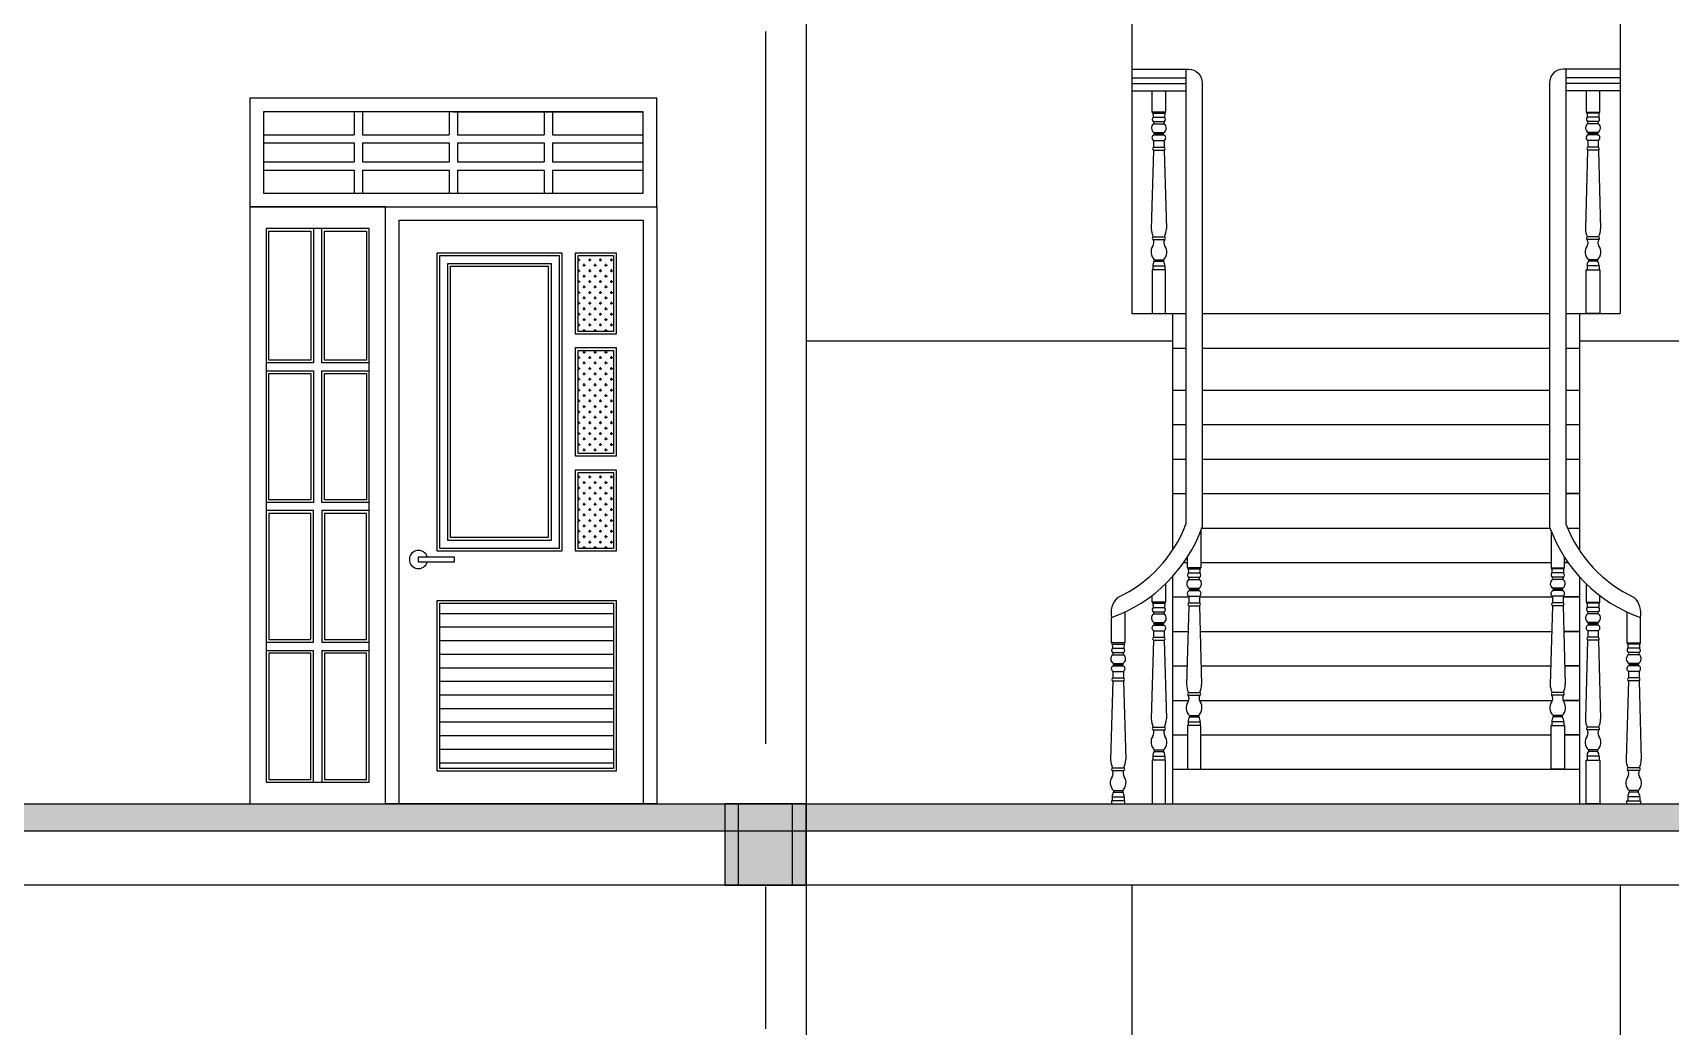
# Model space of a CAD drawing. Header units: inches. Extents: x 452443 to 881249, y 975131 to 1198310.
# Drawn here: x 707962 to 713997, y 1043291 to 1046951 of the extents above; entities that cross this region are included whole.
import ezdxf

# ---------------------------------------------------------------- set-up
doc = ezdxf.new("R2010")
doc.units = ezdxf.units.IN
doc.header["$LTSCALE"] = 3.5
doc.header["$MEASUREMENT"] = 0
doc.linetypes.add('CENTER', pattern=[2, 1.25, -0.25, 0.25, -0.25])
for name, color, linetype in [('cot', 1, 'Continuous'), ('CUA', 4, 'Continuous'), ('HA', 8, 'Continuous'), ('hatch', 4, 'Continuous'), ('NCUAMANH', 32, 'Continuous'), ('Net thay', 140, 'Continuous'), ('Netthay_126', 126, 'Continuous'), ('thuocdo', 3, 'Continuous'), ('Truc', 252, 'Continuous')]:
    doc.layers.add(name, color=color, linetype=linetype)

# ---------------------------------------------------------------- blocks, each defined once
blk = doc.blocks.new('cuadi1500x2600')
at = {"layer": 'CUA'}
h = blk.add_hatch(dxfattribs=at)
h.set_pattern_fill('ANSI31', color=256, scale=400, angle=315, style=0)
h.set_pattern_definition([(0, (375391.19, 832311.767), (2e-14, 50), [])])
h.paths.add_polyline_path([(700, 739.1), (700, 130), (1340, 130), (1340, 739.1)])
at = {"layer": 'hatch'}
h = blk.add_hatch(dxfattribs=at)
h.set_pattern_fill('CROSS', color=256, scale=80, style=0)
h.set_pattern_definition([(0, (396849.858, 818514.514), (20, 20), [10, -30]), (90, (396854.858, 818509.514), (-20, 20), [10, -30])])
h.paths.add_polyline_path([(1340, 1290.5), (1210, 1290.5), (1210, 1670.5), (1340, 1670.5)])
h.paths.add_polyline_path([(1340, 2020.5), (1210, 2020.5), (1210, 1740.5), (1340, 1740.5)])
h.paths.add_polyline_path([(1210, 940.5), (1340, 940.5), (1340, 1220.5), (1210, 1220.5)])
at = {"layer": 'CUA'}
for p, q in [((50, 2465), (385, 2465)), ((50, 2435), (385, 2435)), ((415, 2465), (735, 2465)), ((415, 2435), (735, 2435)), ((765, 2465), (1085, 2465)), ((765, 2435), (1085, 2435)), ((1115, 2465), (1450, 2465)), ((1115, 2435), (1450, 2435)), ((50, 2365), (385, 2365)), ((415, 2365), (735, 2365)), ((765, 2365), (1085, 2365)), ((1115, 2365), (1450, 2365)), ((50, 2335), (385, 2335)), ((415, 2335), (735, 2335)), ((765, 2335), (1085, 2335)), ((1115, 2335), (1450, 2335))]:
    blk.add_line(p, q, dxfattribs=at)
for points in [[(0, 2200), (1500, 2200), (1500, 2600), (0, 2600)], [(50, 2250), (1450, 2250), (1450, 2550), (50, 2550)], [(1500, 0), (500, 0), (500, 2200), (1500, 2200)], [(1450, 0), (550, 0), (550, 2150), (1450, 2150)], [(1150, 930.5), (690, 930.5), (690, 2030.5), (1150, 2030.5)], [(1350, 1730.5), (1200, 1730.5), (1200, 2030.5), (1350, 2030.5)], [(1350, 1280.5), (1200, 1280.5), (1200, 1680.5), (1350, 1680.5)], [(1350, 930.5), (1200, 930.5), (1200, 1230.5), (1350, 1230.5)], [(621.6, 909.8), (753.3, 909.8), (753.3, 890.2), (621.6, 890.2)], [(621.6, 909.8), (753.3, 909.8), (753.3, 890.2), (621.6, 890.2)], [(1350, 120), (690, 120), (690, 749.1), (1350, 749.1)]]:
    blk.add_lwpolyline(points, close=True, dxfattribs=at)
for points in [[(750, 2550), (50, 2550)], [(385, 2550), (385, 2465)], [(415, 2550), (415, 2465)], [(735, 2550), (735, 2465)], [(750, 2550), (1450, 2550)], [(765, 2550), (765, 2465)], [(1085, 2550), (1085, 2465)], [(1115, 2550), (1115, 2465)], [(385, 2435), (385, 2365)], [(415, 2435), (415, 2365)], [(735, 2435), (735, 2365)], [(765, 2435), (765, 2365)], [(1085, 2435), (1085, 2365)], [(1115, 2435), (1115, 2365)], [(385, 2335), (385, 2250)], [(415, 2335), (415, 2250)], [(735, 2335), (735, 2250)], [(765, 2335), (765, 2250)], [(1085, 2335), (1085, 2250)], [(1115, 2335), (1115, 2250)]]:
    blk.add_lwpolyline(points, dxfattribs=at)
blk.add_arc((621.6, 900), 33.7, 16.91721, 343.08279, dxfattribs=at)
blk.add_arc((621.6, 900), 33.7, 16.91721, 343.08279, dxfattribs=at)
at = {"layer": 'HA', "ltscale": 50}
for points in [[(1140, 940.5), (700, 940.5), (700, 2020.5), (1140, 2020.5)], [(1340, 1740.5), (1210, 1740.5), (1210, 2020.5), (1340, 2020.5)], [(1110, 970.5), (730, 970.5), (730, 1990.5), (1110, 1990.5)], [(1100, 980.5), (740, 980.5), (740, 1980.5), (1100, 1980.5)], [(1340, 1290.5), (1210, 1290.5), (1210, 1670.5), (1340, 1670.5)], [(1340, 940.5), (1210, 940.5), (1210, 1220.5), (1340, 1220.5)], [(1340, 130), (700, 130), (700, 739.1), (1340, 739.1)]]:
    blk.add_lwpolyline(points, close=True, dxfattribs=at)
at = {"layer": 'hatch'}
for p, q in [((501.1, 2200), (1.1, 2200)), ((440, 2120), (60, 2120)), ((60, 595), (235, 595)), ((60, 565), (235, 565)), ((265, 595), (440, 595)), ((265, 565), (440, 565))]:
    blk.add_line(p, q, dxfattribs=at)
for points in [[(0, 2200), (1500, 2200)], [(0, 2200), (0, 0), (500, 0), (500, 2200)], [(60, 2120), (60, 80), (440, 80), (440, 2120)], [(235, 2120), (235, 1625), (60, 1625)], [(440, 1625), (265, 1625), (265, 2120)], [(70, 2110), (225, 2110), (225, 1635), (70, 1635), (70, 2110)], [(430, 1635), (275, 1635), (275, 2110), (430, 2110), (430, 1635)], [(60, 1595), (235, 1595), (235, 1110), (60, 1110)], [(70, 1585), (225, 1585), (225, 1120), (70, 1120), (70, 1585)], [(440, 1110), (265, 1110), (265, 1595), (440, 1595)], [(430, 1120), (275, 1120), (275, 1585), (430, 1585), (430, 1120)], [(235, 595), (235, 1080), (60, 1080)], [(225, 605), (225, 1070), (70, 1070), (70, 605), (225, 605)], [(440, 1080), (265, 1080), (265, 595)], [(430, 1070), (275, 1070), (275, 605), (430, 605), (430, 1070)], [(225, 90), (225, 555), (70, 555), (70, 90), (225, 90)], [(235, 80), (235, 565)], [(265, 565), (265, 80)], [(430, 555), (275, 555), (275, 90), (430, 90), (430, 555)]]:
    blk.add_lwpolyline(points, dxfattribs=at)

msp = doc.modelspace()

# ---------------------------------------------------------------- hatches: boundary and pattern name
at = {"layer": 'cot'}
h = msp.add_hatch(color=256, dxfattribs=at)
h.dxf.hatch_style = 1
h.paths.add_polyline_path([(706262.3, 1044110.4), (702062.3, 1044110.4), (702062.3, 1044010.4), (706262.3, 1044010.4)])
h.paths.add_polyline_path([(710562.3, 1044110.4), (706262.3, 1044110.4), (706262.3, 1044010.4), (710562.3, 1044010.4)])
h.paths.add_polyline_path([(715062.3, 1044110.4), (710762.3, 1044110.4), (710762.3, 1044010.4), (715062.3, 1044010.4)])
h.paths.add_polyline_path([(719562.3, 1044110.4), (715262.3, 1044110.4), (715262.3, 1044010.4), (719562.3, 1044010.4)])
h.paths.add_polyline_path([(723562.3, 1044110.4), (719562.3, 1044110.4), (719562.3, 1044010.4), (723562.3, 1044010.4)])
h.paths.add_polyline_path([(698662.3, 1044110.4), (698662.3, 1044010.4), (702062.3, 1044010.4), (702062.3, 1044110.4)])
h.paths.add_polyline_path([(727162.3, 1044010.4), (727162.3, 1044110.4), (723562.3, 1044110.4), (723562.3, 1044010.4)])
h = msp.add_hatch(color=256, dxfattribs=at)
h.dxf.hatch_style = 1
h.paths.add_polyline_path([(710812.3, 1044110.4), (710512.3, 1044110.4), (710512.3, 1043810.4), (710812.3, 1043810.4)])
h = msp.add_hatch(color=256, dxfattribs=at)
h.dxf.hatch_style = 1
h.paths.add_polyline_path([(710762.3, 1044110.4), (710562.3, 1044110.4), (710562.3, 1043810.4), (710762.3, 1043810.4)])
h = msp.add_hatch(color=256, dxfattribs=at)
h.dxf.hatch_style = 1
h.paths.add_polyline_path([(710762.3, 1044110.4), (710562.3, 1044110.4), (710562.3, 1043810.4), (710762.3, 1043810.4)])
h = msp.add_hatch(color=256, dxfattribs=at)
h.dxf.hatch_style = 1
h.paths.add_polyline_path([(710762.3, 1044110.4), (710562.3, 1044110.4), (710562.3, 1043810.4), (710762.3, 1043810.4)])

# ---------------------------------------------------------------- linework, layer by layer
for points in [[(698862.3, 1044110.4), (726962.3, 1044110.4)], [(698862.3, 1044010.4), (726962.3, 1044010.4)]]:
    msp.add_lwpolyline(points, dxfattribs=at)
for points in [[(710512.3, 1043810.4), (710812.3, 1043810.4), (710812.3, 1044110.4), (710512.3, 1044110.4)], [(710562.3, 1043810.4), (710762.3, 1043810.4), (710762.3, 1044110.4), (710562.3, 1044110.4)], [(710562.3, 1043810.4), (710762.3, 1043810.4), (710762.3, 1044110.4), (710562.3, 1044110.4)], [(710562.3, 1043810.4), (710762.3, 1043810.4), (710762.3, 1044110.4), (710562.3, 1044110.4)]]:
    msp.add_lwpolyline(points, close=True, dxfattribs=at)
at = {"layer": 'hatch'}
for points in [[(712012.3, 1046784.7), (712212.3, 1046784.7)], [(713812.3, 1046784.7), (713612.3, 1046784.7)], [(712012.3, 1046763.7), (712212.3, 1046763.7)], [(713812.3, 1046763.7), (713612.3, 1046763.7)]]:
    msp.add_lwpolyline(points, dxfattribs=at)
at = {"layer": 'NCUAMANH'}
for p, q in [((712090.7, 1046654.9), (712091, 1046639.8)), ((712090.7, 1046654.9), (712133.9, 1046654.9)), ((712133.9, 1046654.9), (712133.7, 1046639.8)), ((713690.7, 1046654.9), (713691, 1046639.8)), ((713733.9, 1046654.9), (713690.7, 1046654.9)), ((713733.9, 1046654.9), (713733.7, 1046639.8)), ((712091, 1046639.8), (712133.7, 1046639.8)), ((712091.8, 1046623.8), (712132.9, 1046623.8)), ((712092.1, 1046615.6), (712132.6, 1046615.6)), ((713733.7, 1046639.8), (713691, 1046639.8)), ((713732.9, 1046623.8), (713691.8, 1046623.8)), ((713732.6, 1046615.6), (713692.1, 1046615.6)), ((712092.9, 1046554), (712131.8, 1046554)), ((712092.9, 1046554), (712092.9, 1046530)), ((712092.9, 1046530), (712131.8, 1046530)), ((712093.9, 1046574.9), (712130.7, 1046574.9)), ((712094.6, 1046583.8), (712130.1, 1046583.8)), ((712095.1, 1046579.8), (712129.5, 1046579.8)), ((712131.8, 1046554), (712131.8, 1046530)), ((713731.8, 1046554), (713692.9, 1046554)), ((713692.9, 1046554), (713692.9, 1046530)), ((713731.8, 1046530), (713692.9, 1046530)), ((713730.7, 1046574.9), (713693.9, 1046574.9)), ((713730.1, 1046583.8), (713694.6, 1046583.8)), ((713729.5, 1046579.8), (713695.1, 1046579.8)), ((713731.8, 1046554), (713731.8, 1046530)), ((712092.6, 1046518.9), (712084.6, 1046229.2)), ((712092.6, 1046518.9), (712132.1, 1046518.9)), ((712132.1, 1046518.9), (712140.1, 1046229.2)), ((713692.6, 1046518.9), (713684.6, 1046229.2)), ((713732.1, 1046518.9), (713692.6, 1046518.9)), ((713732.1, 1046518.9), (713740.1, 1046229.2)), ((712090.9, 1046189.4), (712133.8, 1046189.4)), ((712091.6, 1046199.2), (712133.1, 1046199.2)), ((713733.8, 1046189.4), (713690.9, 1046189.4)), ((713733.1, 1046199.2), (713691.6, 1046199.2)), ((712095.6, 1046114.7), (712095.6, 1046109.5)), ((712095.6, 1046114.7), (712129.1, 1046114.7)), ((712095.6, 1046109.5), (712129.1, 1046109.5)), ((712129.1, 1046114.7), (712129.1, 1046109.5)), ((713695.6, 1046114.7), (713695.6, 1046109.5)), ((713729.1, 1046114.7), (713695.6, 1046114.7)), ((713729.1, 1046109.5), (713695.6, 1046109.5)), ((713729.1, 1046114.7), (713729.1, 1046109.5)), ((712090.2, 1046091.8), (712090.2, 1046077.3)), ((712090.2, 1046091.8), (712134.5, 1046091.8)), ((712134.5, 1046091.8), (712134.5, 1046077.3)), ((713690.2, 1046091.8), (713690.2, 1046077.3)), ((713734.5, 1046091.8), (713690.2, 1046091.8)), ((713734.5, 1046091.8), (713734.5, 1046077.3)), ((712220.7, 1044975.9), (712221, 1044960.8)), ((712220.7, 1044975.9), (712263.9, 1044975.9)), ((712221, 1044960.8), (712263.7, 1044960.8)), ((712263.9, 1044975.9), (712263.7, 1044960.8)), ((713560.7, 1044975.9), (713561, 1044960.8)), ((713603.9, 1044975.9), (713560.7, 1044975.9)), ((713603.7, 1044960.8), (713561, 1044960.8)), ((713603.9, 1044975.9), (713603.7, 1044960.8)), ((712221.8, 1044944.8), (712262.9, 1044944.8)), ((712222.1, 1044936.6), (712262.6, 1044936.6)), ((712224.6, 1044904.8), (712260.1, 1044904.8)), ((712225.1, 1044900.8), (712259.5, 1044900.8)), ((713602.9, 1044944.8), (713561.8, 1044944.8)), ((713602.6, 1044936.6), (713562.1, 1044936.6)), ((713600.1, 1044904.8), (713564.6, 1044904.8)), ((713599.5, 1044900.8), (713565.1, 1044900.8)), ((712090.7, 1044848.9), (712091, 1044833.8)), ((712090.7, 1044848.9), (712133.9, 1044848.9)), ((712133.9, 1044848.9), (712133.7, 1044833.8)), ((712222.6, 1044839.9), (712214.6, 1044550.2)), ((712222.6, 1044839.9), (712262.1, 1044839.9)), ((712222.9, 1044875), (712261.8, 1044875)), ((712222.9, 1044875), (712222.9, 1044851)), ((712222.9, 1044851), (712261.8, 1044851)), ((712223.9, 1044895.9), (712260.7, 1044895.9)), ((712261.8, 1044875), (712261.8, 1044851)), ((712262.1, 1044839.9), (712270.1, 1044550.2)), ((713562.6, 1044839.9), (713554.6, 1044550.2)), ((713602.1, 1044839.9), (713562.6, 1044839.9)), ((713601.8, 1044875), (713562.9, 1044875)), ((713562.9, 1044875), (713562.9, 1044851)), ((713601.8, 1044851), (713562.9, 1044851)), ((713600.7, 1044895.9), (713563.9, 1044895.9)), ((713601.8, 1044875), (713601.8, 1044851)), ((713602.1, 1044839.9), (713610.1, 1044550.2)), ((713690.7, 1044848.9), (713691, 1044833.8)), ((713733.9, 1044848.9), (713690.7, 1044848.9)), ((713733.9, 1044848.9), (713733.7, 1044833.8)), ((712091, 1044833.8), (712133.7, 1044833.8)), ((712091.8, 1044817.8), (712132.9, 1044817.8)), ((712092.1, 1044809.6), (712132.6, 1044809.6)), ((712094.6, 1044777.8), (712130.1, 1044777.8)), ((713733.7, 1044833.8), (713691, 1044833.8)), ((713732.9, 1044817.8), (713691.8, 1044817.8)), ((713732.6, 1044809.6), (713692.1, 1044809.6)), ((713730.1, 1044777.8), (713694.6, 1044777.8)), ((712092.9, 1044748), (712131.8, 1044748)), ((712092.9, 1044748), (712092.9, 1044724)), ((712092.9, 1044724), (712131.8, 1044724)), ((712093.9, 1044768.9), (712130.7, 1044768.9)), ((712095.1, 1044773.8), (712129.5, 1044773.8)), ((712131.8, 1044748), (712131.8, 1044724)), ((713731.8, 1044748), (713692.9, 1044748)), ((713692.9, 1044748), (713692.9, 1044724)), ((713731.8, 1044724), (713692.9, 1044724)), ((713730.7, 1044768.9), (713693.9, 1044768.9)), ((713729.5, 1044773.8), (713695.1, 1044773.8)), ((713731.8, 1044748), (713731.8, 1044724)), ((711940.7, 1044698.9), (711941, 1044683.8)), ((711940.7, 1044698.9), (711983.9, 1044698.9)), ((711941, 1044683.8), (711983.7, 1044683.8)), ((711941.8, 1044667.8), (711982.9, 1044667.8)), ((711942.1, 1044659.6), (711982.6, 1044659.6)), ((711983.9, 1044698.9), (711983.7, 1044683.8)), ((712092.6, 1044712.9), (712084.6, 1044423.2)), ((712092.6, 1044712.9), (712132.1, 1044712.9)), ((712132.1, 1044712.9), (712140.1, 1044423.2)), ((713692.6, 1044712.9), (713684.6, 1044423.2)), ((713732.1, 1044712.9), (713692.6, 1044712.9)), ((713732.1, 1044712.9), (713740.1, 1044423.2)), ((713840.7, 1044698.9), (713841, 1044683.8)), ((713883.9, 1044698.9), (713840.7, 1044698.9)), ((713883.7, 1044683.8), (713841, 1044683.8)), ((713882.9, 1044667.8), (713841.8, 1044667.8)), ((713882.6, 1044659.6), (713842.1, 1044659.6)), ((713883.9, 1044698.9), (713883.7, 1044683.8)), ((711942.9, 1044598), (711981.8, 1044598)), ((711942.9, 1044598), (711942.9, 1044574)), ((711943.9, 1044618.9), (711980.7, 1044618.9)), ((711944.6, 1044627.8), (711980.1, 1044627.8)), ((711945.1, 1044623.8), (711979.5, 1044623.8)), ((711981.8, 1044598), (711981.8, 1044574)), ((713881.8, 1044598), (713842.9, 1044598)), ((713842.9, 1044598), (713842.9, 1044574)), ((713880.7, 1044618.9), (713843.9, 1044618.9)), ((713880.1, 1044627.8), (713844.6, 1044627.8)), ((713879.5, 1044623.8), (713845.1, 1044623.8)), ((713881.8, 1044598), (713881.8, 1044574)), ((711942.6, 1044562.9), (711934.6, 1044273.2)), ((711942.6, 1044562.9), (711982.1, 1044562.9)), ((711942.9, 1044574), (711981.8, 1044574)), ((711982.1, 1044562.9), (711990.1, 1044273.2)), ((713842.6, 1044562.9), (713834.6, 1044273.2)), ((713882.1, 1044562.9), (713842.6, 1044562.9)), ((713881.8, 1044574), (713842.9, 1044574)), ((713882.1, 1044562.9), (713890.1, 1044273.2)), ((712220.9, 1044510.4), (712263.8, 1044510.4)), ((712221.6, 1044520.2), (712263.1, 1044520.2)), ((713603.8, 1044510.4), (713560.9, 1044510.4)), ((713603.1, 1044520.2), (713561.6, 1044520.2)), ((712225.6, 1044435.7), (712225.6, 1044430.5)), ((712225.6, 1044435.7), (712259.1, 1044435.7)), ((712225.6, 1044430.5), (712259.1, 1044430.5)), ((712259.1, 1044435.7), (712259.1, 1044430.5)), ((713565.6, 1044435.7), (713565.6, 1044430.5)), ((713599.1, 1044435.7), (713565.6, 1044435.7)), ((713599.1, 1044430.5), (713565.6, 1044430.5)), ((713599.1, 1044435.7), (713599.1, 1044430.5)), ((712090.9, 1044383.4), (712133.8, 1044383.4)), ((712091.6, 1044393.2), (712133.1, 1044393.2)), ((712220.2, 1044412.8), (712220.2, 1044398.3)), ((712220.2, 1044412.8), (712264.5, 1044412.8)), ((712264.5, 1044412.8), (712264.5, 1044398.3)), ((713560.2, 1044412.8), (713560.2, 1044398.3)), ((713604.5, 1044412.8), (713560.2, 1044412.8)), ((713604.5, 1044412.8), (713604.5, 1044398.3)), ((713733.8, 1044383.4), (713690.9, 1044383.4)), ((713733.1, 1044393.2), (713691.6, 1044393.2)), ((712095.6, 1044308.7), (712095.6, 1044303.5)), ((712095.6, 1044308.7), (712129.1, 1044308.7)), ((712095.6, 1044303.5), (712129.1, 1044303.5)), ((712129.1, 1044308.7), (712129.1, 1044303.5)), ((713695.6, 1044308.7), (713695.6, 1044303.5)), ((713729.1, 1044308.7), (713695.6, 1044308.7)), ((713729.1, 1044303.5), (713695.6, 1044303.5)), ((713729.1, 1044308.7), (713729.1, 1044303.5)), ((711940.9, 1044233.4), (711983.8, 1044233.4)), ((711941.6, 1044243.2), (711983.1, 1044243.2)), ((712090.2, 1044285.8), (712090.2, 1044271.3)), ((712090.2, 1044285.8), (712134.5, 1044285.8)), ((712134.5, 1044285.8), (712134.5, 1044271.3)), ((713690.2, 1044285.8), (713690.2, 1044271.3)), ((713734.5, 1044285.8), (713690.2, 1044285.8)), ((713734.5, 1044285.8), (713734.5, 1044271.3)), ((713883.8, 1044233.4), (713840.9, 1044233.4)), ((713883.1, 1044243.2), (713841.6, 1044243.2)), ((711940.2, 1044135.8), (711940.2, 1044121.3)), ((711940.2, 1044135.8), (711984.5, 1044135.8)), ((711945.6, 1044158.7), (711945.6, 1044153.5)), ((711945.6, 1044158.7), (711979.1, 1044158.7)), ((711945.6, 1044153.5), (711979.1, 1044153.5)), ((711979.1, 1044158.7), (711979.1, 1044153.5)), ((711984.5, 1044135.8), (711984.5, 1044121.3)), ((713840.2, 1044135.8), (713840.2, 1044121.3)), ((713884.5, 1044135.8), (713840.2, 1044135.8)), ((713845.6, 1044158.7), (713845.6, 1044153.5)), ((713879.1, 1044158.7), (713845.6, 1044158.7)), ((713879.1, 1044153.5), (713845.6, 1044153.5)), ((713879.1, 1044158.7), (713879.1, 1044153.5)), ((713884.5, 1044135.8), (713884.5, 1044121.3))]:
    msp.add_line(p, q, dxfattribs=at)
for points in [[(712137.1, 1046736.7), (712137.1, 1046658.8), (712087.5, 1046658.8), (712087.5, 1046736.7)], [(713687.5, 1046736.7), (713687.5, 1046658.8), (713737.1, 1046658.8), (713737.1, 1046736.7)], [(712267.1, 1045115.9), (712267.1, 1044979.8), (712217.5, 1044979.8), (712217.5, 1045019)], [(713557.5, 1045115.9), (713557.5, 1044979.8), (713607.1, 1044979.8), (713607.1, 1045019)], [(712137.1, 1044920.7), (712137.1, 1044852.8), (712087.5, 1044852.8), (712087.5, 1044878)], [(713687.5, 1044920.7), (713687.5, 1044852.8), (713737.1, 1044852.8), (713737.1, 1044878)], [(711987.1, 1044816.9), (711987.1, 1044702.8), (711937.5, 1044702.8), (711937.5, 1044796.4)], [(713837.5, 1044816.9), (713837.5, 1044702.8), (713887.1, 1044702.8), (713887.1, 1044796.4)], [(711987.1, 1044110.4), (711987.1, 1044121.3), (711937.5, 1044121.3), (711937.5, 1044110.4)], [(713837.5, 1044110.4), (713837.5, 1044121.3), (713887.1, 1044121.3), (713887.1, 1044110.4)]]:
    msp.add_lwpolyline(points, dxfattribs=at)
for points in [[(712087.5, 1045916.4), (712137.1, 1045916.4), (712137.1, 1046077.3), (712087.5, 1046077.3)], [(713737.1, 1045916.4), (713687.5, 1045916.4), (713687.5, 1046077.3), (713737.1, 1046077.3)], [(712217.5, 1044237.4), (712267.1, 1044237.4), (712267.1, 1044398.3), (712217.5, 1044398.3)], [(713607.1, 1044237.4), (713557.5, 1044237.4), (713557.5, 1044398.3), (713607.1, 1044398.3)], [(712087.5, 1044110.4), (712137.1, 1044110.4), (712137.1, 1044271.3), (712087.5, 1044271.3)], [(713737.1, 1044110.4), (713687.5, 1044110.4), (713687.5, 1044271.3), (713737.1, 1044271.3)]]:
    msp.add_lwpolyline(points, close=True, dxfattribs=at)
for centre, radius, start, end in [((712092.5, 1046659.5), 4.97, 188.93649, 249.76306), ((712132.2, 1046659.5), 4.97, 290.23694, 351.06351), ((713692.5, 1046659.5), 4.97, 188.93649, 249.76306), ((713732.2, 1046659.5), 4.97, 290.23694, 351.06351), ((712104.1, 1046600.6), 19.2, 128.57165, 240.3294), ((712098.9, 1046632.2), 11, 136.21467, 229.58117), ((712088.9, 1046619.6), 5.12, 308.7531, 55.49778), ((712120.6, 1046600.6), 19.2, 299.6706, 51.42835), ((712135.8, 1046619.6), 5.12, 124.50222, 231.2469), ((712125.8, 1046632.2), 11, 310.41883, 43.78533), ((713704.1, 1046600.6), 19.2, 128.57165, 240.3294), ((713698.9, 1046632.2), 11, 136.21467, 229.58117), ((713688.9, 1046619.6), 5.12, 308.7531, 55.49778), ((713720.6, 1046600.6), 19.2, 299.6706, 51.42835), ((713735.8, 1046619.6), 5.12, 124.50222, 231.2469), ((713725.8, 1046632.2), 11, 310.41883, 43.78533), ((712098.7, 1046564.2), 11.7, 113.97115, 240.33211), ((712095.7, 1046524.3), 6.3, 116.50283, 240.57448), ((712096.3, 1046582), 2.5, 132.81655, 242.95653), ((712093.9, 1046577.5), 2.59, 270.37537, 61.97253), ((712130.8, 1046577.5), 2.59, 118.02747, 269.62463), ((712128.4, 1046582), 2.5, 297.04347, 47.18345), ((712126, 1046564.2), 11.7, 299.66789, 66.02885), ((712129, 1046524.3), 6.3, 299.42552, 63.49717), ((713698.7, 1046564.2), 11.7, 113.97115, 240.33211), ((713695.7, 1046524.3), 6.3, 116.50283, 240.57448), ((713696.3, 1046582), 2.5, 132.81655, 242.95653), ((713693.9, 1046577.5), 2.59, 270.37537, 61.97253), ((713730.8, 1046577.5), 2.59, 118.02747, 269.62463), ((713728.4, 1046582), 2.5, 297.04347, 47.18345), ((713726, 1046564.2), 11.7, 299.66789, 66.02885), ((713729, 1046524.3), 6.3, 299.42552, 63.49717), ((712148.9, 1046228.4), 64.3, 179.30204, 206.99747), ((712075.8, 1046228.4), 64.3, 333.00253, 0.69796), ((713748.9, 1046228.4), 64.3, 179.30204, 206.99747), ((713675.8, 1046228.4), 64.3, 333.00253, 0.69796), ((712122.5, 1046143.3), 39.2, 144.84953, 226.71282), ((712093.7, 1046194.1), 5.5, 112.16275, 239.31337), ((712072.4, 1046177.9), 21.7, 326.10749, 31.84309), ((712102.2, 1046143.3), 39.2, 313.28718, 35.15047), ((712152.2, 1046177.9), 21.7, 148.15691, 213.89251), ((712131, 1046194.1), 5.5, 300.68663, 67.83725), ((713722.5, 1046143.3), 39.2, 144.84953, 226.71282), ((713693.7, 1046194.1), 5.5, 112.16275, 239.31337), ((713672.4, 1046177.9), 21.7, 326.10749, 31.84309), ((713702.2, 1046143.3), 39.2, 313.28718, 35.15047), ((713752.2, 1046177.9), 21.7, 148.15691, 213.89251), ((713731, 1046194.1), 5.5, 300.68663, 67.83725), ((712117.7, 1046093), 27.6, 143.31082, 182.37768), ((712106.9, 1046093), 27.6, 357.62232, 36.68918), ((713717.7, 1046093), 27.6, 143.31082, 182.37768), ((713706.9, 1046093), 27.6, 357.62232, 36.68918), ((712222.5, 1044980.5), 4.97, 188.93649, 249.76306), ((712228.9, 1044953.2), 11, 136.21467, 229.58117), ((712255.8, 1044953.2), 11, 310.41883, 43.78533), ((712262.2, 1044980.5), 4.97, 290.23694, 351.06351), ((713562.5, 1044980.5), 4.97, 188.93649, 249.76306), ((713568.9, 1044953.2), 11, 136.21467, 229.58117), ((713595.8, 1044953.2), 11, 310.41883, 43.78533), ((713602.2, 1044980.5), 4.97, 290.23694, 351.06351), ((712234.1, 1044921.6), 19.2, 128.57165, 240.3294), ((712218.9, 1044940.6), 5.12, 308.7531, 55.49778), ((712226.3, 1044903), 2.5, 132.81655, 242.95653), ((712223.9, 1044898.5), 2.59, 270.37537, 61.97253), ((712260.8, 1044898.5), 2.59, 118.02747, 269.62463), ((712258.4, 1044903), 2.5, 297.04347, 47.18345), ((712250.6, 1044921.6), 19.2, 299.6706, 51.42835), ((712265.8, 1044940.6), 5.12, 124.50222, 231.2469), ((713574.1, 1044921.6), 19.2, 128.57165, 240.3294), ((713558.9, 1044940.6), 5.12, 308.7531, 55.49778), ((713566.3, 1044903), 2.5, 132.81655, 242.95653), ((713563.9, 1044898.5), 2.59, 270.37537, 61.97253), ((713600.8, 1044898.5), 2.59, 118.02747, 269.62463), ((713598.4, 1044903), 2.5, 297.04347, 47.18345), ((713590.6, 1044921.6), 19.2, 299.6706, 51.42835), ((713605.8, 1044940.6), 5.12, 124.50222, 231.2469), ((712092.5, 1044853.5), 4.97, 188.93649, 249.76306), ((712132.2, 1044853.5), 4.97, 290.23694, 351.06351), ((712228.7, 1044885.2), 11.7, 113.97115, 240.33211), ((712225.7, 1044845.3), 6.3, 116.50283, 240.57448), ((712256, 1044885.2), 11.7, 299.66789, 66.02885), ((712259, 1044845.3), 6.3, 299.42552, 63.49717), ((713568.7, 1044885.2), 11.7, 113.97115, 240.33211), ((713565.7, 1044845.3), 6.3, 116.50283, 240.57448), ((713596, 1044885.2), 11.7, 299.66789, 66.02885), ((713599, 1044845.3), 6.3, 299.42552, 63.49717), ((713692.5, 1044853.5), 4.97, 188.93649, 249.76306), ((713732.2, 1044853.5), 4.97, 290.23694, 351.06351), ((712104.1, 1044794.6), 19.2, 128.57165, 240.3294), ((712098.9, 1044826.2), 11, 136.21467, 229.58117), ((712088.9, 1044813.6), 5.12, 308.7531, 55.49778), ((712096.3, 1044776), 2.5, 132.81655, 242.95653), ((712128.4, 1044776), 2.5, 297.04347, 47.18345), ((712120.6, 1044794.6), 19.2, 299.6706, 51.42835), ((712135.8, 1044813.6), 5.12, 124.50222, 231.2469), ((712125.8, 1044826.2), 11, 310.41883, 43.78533), ((713704.1, 1044794.6), 19.2, 128.57165, 240.3294), ((713698.9, 1044826.2), 11, 136.21467, 229.58117), ((713688.9, 1044813.6), 5.12, 308.7531, 55.49778), ((713696.3, 1044776), 2.5, 132.81655, 242.95653), ((713728.4, 1044776), 2.5, 297.04347, 47.18345), ((713720.6, 1044794.6), 19.2, 299.6706, 51.42835), ((713735.8, 1044813.6), 5.12, 124.50222, 231.2469), ((713725.8, 1044826.2), 11, 310.41883, 43.78533), ((712098.7, 1044758.2), 11.7, 113.97115, 240.33211), ((712095.7, 1044718.3), 6.3, 116.50283, 240.57448), ((712093.9, 1044771.5), 2.59, 270.37537, 61.97253), ((712130.8, 1044771.5), 2.59, 118.02747, 269.62463), ((712126, 1044758.2), 11.7, 299.66789, 66.02885), ((712129, 1044718.3), 6.3, 299.42552, 63.49717), ((713698.7, 1044758.2), 11.7, 113.97115, 240.33211), ((713695.7, 1044718.3), 6.3, 116.50283, 240.57448), ((713693.9, 1044771.5), 2.59, 270.37537, 61.97253), ((713730.8, 1044771.5), 2.59, 118.02747, 269.62463), ((713726, 1044758.2), 11.7, 299.66789, 66.02885), ((713729, 1044718.3), 6.3, 299.42552, 63.49717), ((711954.1, 1044644.6), 19.2, 128.57165, 240.3294), ((711942.5, 1044703.5), 4.97, 188.93649, 249.76306), ((711948.9, 1044676.2), 11, 136.21467, 229.58117), ((711938.9, 1044663.6), 5.12, 308.7531, 55.49778), ((711970.6, 1044644.6), 19.2, 299.6706, 51.42835), ((711985.8, 1044663.6), 5.12, 124.50222, 231.2469), ((711975.8, 1044676.2), 11, 310.41883, 43.78533), ((711982.2, 1044703.5), 4.97, 290.23694, 351.06351), ((713854.1, 1044644.6), 19.2, 128.57165, 240.3294), ((713842.5, 1044703.5), 4.97, 188.93649, 249.76306), ((713848.9, 1044676.2), 11, 136.21467, 229.58117), ((713838.9, 1044663.6), 5.12, 308.7531, 55.49778), ((713870.6, 1044644.6), 19.2, 299.6706, 51.42835), ((713885.8, 1044663.6), 5.12, 124.50222, 231.2469), ((713875.8, 1044676.2), 11, 310.41883, 43.78533), ((713882.2, 1044703.5), 4.97, 290.23694, 351.06351), ((711948.7, 1044608.2), 11.7, 113.97115, 240.33211), ((711946.3, 1044626), 2.5, 132.81655, 242.95653), ((711943.9, 1044621.5), 2.59, 270.37537, 61.97253), ((711980.8, 1044621.5), 2.59, 118.02747, 269.62463), ((711978.4, 1044626), 2.5, 297.04347, 47.18345), ((711976, 1044608.2), 11.7, 299.66789, 66.02885), ((713848.7, 1044608.2), 11.7, 113.97115, 240.33211), ((713846.3, 1044626), 2.5, 132.81655, 242.95653), ((713843.9, 1044621.5), 2.59, 270.37537, 61.97253), ((713880.8, 1044621.5), 2.59, 118.02747, 269.62463), ((713878.4, 1044626), 2.5, 297.04347, 47.18345), ((713876, 1044608.2), 11.7, 299.66789, 66.02885), ((711945.7, 1044568.3), 6.3, 116.50283, 240.57448), ((711979, 1044568.3), 6.3, 299.42552, 63.49717), ((712278.9, 1044549.4), 64.3, 179.30204, 206.99747), ((712205.8, 1044549.4), 64.3, 333.00253, 0.69796), ((713618.9, 1044549.4), 64.3, 179.30204, 206.99747), ((713545.8, 1044549.4), 64.3, 333.00253, 0.69796), ((713845.7, 1044568.3), 6.3, 116.50283, 240.57448), ((713879, 1044568.3), 6.3, 299.42552, 63.49717), ((712252.5, 1044464.3), 39.2, 144.84953, 226.71282), ((712223.7, 1044515.1), 5.5, 112.16275, 239.31337), ((712202.4, 1044498.9), 21.7, 326.10749, 31.84309), ((712232.2, 1044464.3), 39.2, 313.28718, 35.15047), ((712282.2, 1044498.9), 21.7, 148.15691, 213.89251), ((712261, 1044515.1), 5.5, 300.68663, 67.83725), ((713592.5, 1044464.3), 39.2, 144.84953, 226.71282), ((713563.7, 1044515.1), 5.5, 112.16275, 239.31337), ((713542.4, 1044498.9), 21.7, 326.10749, 31.84309), ((713572.2, 1044464.3), 39.2, 313.28718, 35.15047), ((713622.2, 1044498.9), 21.7, 148.15691, 213.89251), ((713601, 1044515.1), 5.5, 300.68663, 67.83725), ((712148.9, 1044422.4), 64.3, 179.30204, 206.99747), ((712075.8, 1044422.4), 64.3, 333.00253, 0.69796), ((712247.7, 1044414), 27.6, 143.31082, 182.37768), ((712236.9, 1044414), 27.6, 357.62232, 36.68918), ((713587.7, 1044414), 27.6, 143.31082, 182.37768), ((713576.9, 1044414), 27.6, 357.62232, 36.68918), ((713748.9, 1044422.4), 64.3, 179.30204, 206.99747), ((713675.8, 1044422.4), 64.3, 333.00253, 0.69796), ((712122.5, 1044337.3), 39.2, 144.84953, 226.71282), ((712093.7, 1044388.1), 5.5, 112.16275, 239.31337), ((712072.4, 1044371.9), 21.7, 326.10749, 31.84309), ((712102.2, 1044337.3), 39.2, 313.28718, 35.15047), ((712152.2, 1044371.9), 21.7, 148.15691, 213.89251), ((712131, 1044388.1), 5.5, 300.68663, 67.83725), ((713722.5, 1044337.3), 39.2, 144.84953, 226.71282), ((713693.7, 1044388.1), 5.5, 112.16275, 239.31337), ((713672.4, 1044371.9), 21.7, 326.10749, 31.84309), ((713702.2, 1044337.3), 39.2, 313.28718, 35.15047), ((713752.2, 1044371.9), 21.7, 148.15691, 213.89251), ((713731, 1044388.1), 5.5, 300.68663, 67.83725), ((712117.7, 1044287), 27.6, 143.31082, 182.37768), ((712106.9, 1044287), 27.6, 357.62232, 36.68918), ((713717.7, 1044287), 27.6, 143.31082, 182.37768), ((713706.9, 1044287), 27.6, 357.62232, 36.68918), ((711998.9, 1044272.4), 64.3, 179.30204, 206.99747), ((711943.7, 1044238.1), 5.5, 112.16275, 239.31337), ((711922.4, 1044221.9), 21.7, 326.10749, 31.84309), ((712002.2, 1044221.9), 21.7, 148.15691, 213.89251), ((711925.8, 1044272.4), 64.3, 333.00253, 0.69796), ((711981, 1044238.1), 5.5, 300.68663, 67.83725), ((713898.9, 1044272.4), 64.3, 179.30204, 206.99747), ((713843.7, 1044238.1), 5.5, 112.16275, 239.31337), ((713822.4, 1044221.9), 21.7, 326.10749, 31.84309), ((713902.2, 1044221.9), 21.7, 148.15691, 213.89251), ((713825.8, 1044272.4), 64.3, 333.00253, 0.69796), ((713881, 1044238.1), 5.5, 300.68663, 67.83725), ((711972.5, 1044187.3), 39.2, 144.84953, 226.71282), ((711952.2, 1044187.3), 39.2, 313.28718, 35.15047), ((713872.5, 1044187.3), 39.2, 144.84953, 226.71282), ((713852.2, 1044187.3), 39.2, 313.28718, 35.15047), ((711967.7, 1044137), 27.6, 143.31082, 182.37768), ((711956.9, 1044137), 27.6, 357.62232, 36.68918), ((713867.7, 1044137), 27.6, 143.31082, 182.37768), ((713856.9, 1044137), 27.6, 357.62232, 36.68918)]:
    msp.add_arc(centre, radius, start, end, dxfattribs=at)
at = {"layer": 'Net thay'}
for points in [[(712012.3, 1046816.7), (712222.3, 1046816.7, -0.414214), (712272.3, 1046766.7), (712272.3, 1045126.4)], [(713812.3, 1046816.7), (713602.3, 1046816.7, 0.414214), (713552.3, 1046766.7), (713552.3, 1045129.7)]]:
    msp.add_lwpolyline(points, format="xyb", dxfattribs=at)
for points in [[(712212.3, 1046816.7), (712212.3, 1045140.5)], [(713612.3, 1046816.7), (713612.3, 1045140.5)], [(712012.3, 1046736.7), (712212.3, 1046736.7)], [(713812.3, 1046736.7), (713612.3, 1046736.7)]]:
    msp.add_lwpolyline(points, dxfattribs=at)
for centre, radius, start, end in [((711750.8, 1045318.8), 494.8, 295.05362, 338.87911), ((714073.9, 1045318.8), 494.8, 201.12089, 244.94638), ((711750.8, 1045318.8), 554.8, 289.67153, 340.06629), ((714073.9, 1045318.8), 554.8, 199.93371, 250.32847), ((712017, 1044812.6), 81.1, 134.34664, 191.52604), ((713807.7, 1044812.6), 81.1, 348.47396, 45.65336)]:
    msp.add_arc(centre, radius, start, end, dxfattribs=at)
at = {"layer": 'Netthay_126'}
for points in [[(710812.3, 1051910.4), (710812.3, 1040510.4)], [(712012.3, 1047410.4), (712012.3, 1045916.4)], [(713812.3, 1047410.4), (713812.3, 1045916.4)], [(712012.3, 1045916.4), (712212.3, 1045916.4)], [(712162.3, 1045916.4), (712162.3, 1045044.2)], [(712272.3, 1045916.4), (713552.3, 1045916.4)], [(713612.3, 1045916.4), (713812.3, 1045916.4)], [(713662.3, 1045916.4), (713662.3, 1045044.2)], [(710812.3, 1045816.4), (712162.3, 1045816.4)], [(713662.3, 1045816.4), (715012.3, 1045816.4)], [(712162.3, 1045789.4), (712212.3, 1045789.4)], [(712272.3, 1045789.4), (713552.3, 1045789.4)], [(713612.3, 1045789.4), (713662.3, 1045789.4)], [(712162.3, 1045634.4), (712212.3, 1045634.4)], [(712272.3, 1045634.4), (713552.3, 1045634.4)], [(713612.3, 1045634.4), (713662.3, 1045634.4)], [(712162.3, 1045507.4), (712212.3, 1045507.4)], [(712272.3, 1045507.4), (713552.3, 1045507.4)], [(713612.3, 1045507.4), (713662.3, 1045507.4)], [(712162.3, 1045380.4), (712212.3, 1045380.4)], [(712272.3, 1045380.4), (713552.3, 1045380.4)], [(713612.3, 1045380.4), (713662.3, 1045380.4)], [(712162.3, 1045253.4), (712212.3, 1045253.4)], [(712272.3, 1045253.4), (713552.3, 1045253.4)], [(713612.3, 1045253.4), (713662.3, 1045253.4)], [(713662.3, 1045253.4), (713612.3, 1045253.4)], [(712272.3, 1045126.4), (713553.5, 1045126.4)], [(713618, 1045126.4), (713662.3, 1045126.4)], [(712204.4, 1044999.4), (712217.5, 1044999.4)], [(712267.1, 1044999.4), (713557.5, 1044999.4)], [(713607.1, 1044999.4), (713620.3, 1044999.4)], [(713620.3, 1044999.4), (713607.1, 1044999.4)], [(712162.3, 1044946.8), (712162.3, 1044110.4)], [(713662.3, 1044946.8), (713662.3, 1044110.4)], [(712162.3, 1044872.4), (712222.9, 1044872.4)], [(712261.8, 1044872.4), (713562.9, 1044872.4)], [(713601.8, 1044872.4), (713662.3, 1044872.4)], [(713662.3, 1044872.4), (713601.8, 1044872.4)], [(712162.3, 1044745.4), (712220, 1044745.4)], [(712264.7, 1044745.4), (713560, 1044745.4)], [(713604.7, 1044745.4), (713662.3, 1044745.4)], [(713662.3, 1044745.4), (713604.7, 1044745.4)], [(712162.3, 1044618.4), (712216.5, 1044618.4)], [(712268.2, 1044618.4), (713556.5, 1044618.4)], [(713608.2, 1044618.4), (713662.3, 1044618.4)], [(713662.3, 1044618.4), (713608.2, 1044618.4)], [(712162.3, 1044491.4), (712222.8, 1044491.4)], [(712261.9, 1044491.4), (713562.8, 1044491.4)], [(713601.9, 1044491.4), (713662.3, 1044491.4)], [(713662.3, 1044491.4), (713601.9, 1044491.4)], [(712162.3, 1044364.4), (712217.5, 1044364.4)], [(712267.1, 1044364.4), (713557.5, 1044364.4)], [(713607.1, 1044364.4), (713662.3, 1044364.4)], [(713662.3, 1044364.4), (713607.1, 1044364.4)], [(712162.3, 1044237.4), (713662.3, 1044237.4)], [(711665.6, 1044110.4), (713812.3, 1044110.4)], [(726962.3, 1043810.4), (698862.3, 1043810.4)], [(712012.3, 1043810.4), (712012.3, 1042316.4)], [(713812.3, 1043810.4), (713812.3, 1042316.4)]]:
    msp.add_lwpolyline(points, dxfattribs=at)
at = {"layer": 'Truc', "linetype": 'CENTER', "ltscale": 600}
for points in [[(710662.3, 1055355.8), (710662.3, 1032933.3)], [(697441.3, 1044110.4), (729852, 1044110.4)]]:
    msp.add_lwpolyline(points, dxfattribs=at)

# ---------------------------------------------------------------- block references
at = {"layer": 'thuocdo'}
msp.add_blockref('cuadi1500x2600', (708762.3, 1044110.4), dxfattribs=at)

doc.saveas('drawing.dxf')
